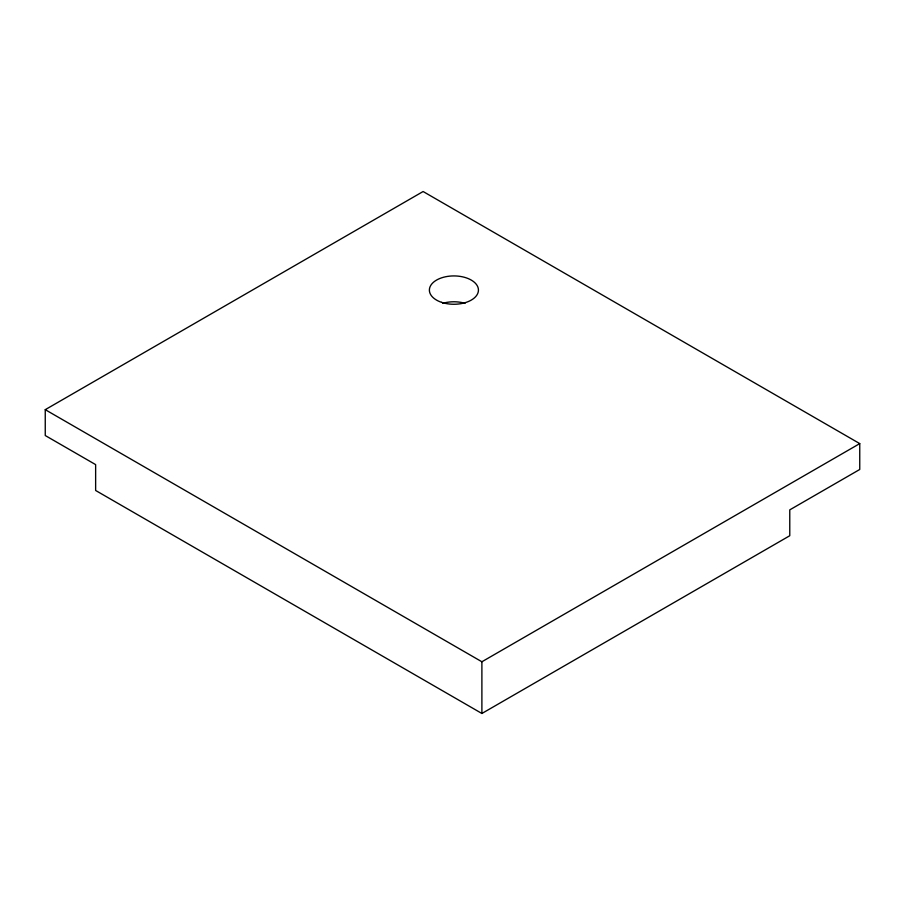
<?xml version="1.0" encoding="UTF-8"?>
<svg xmlns="http://www.w3.org/2000/svg" width="905" height="905" viewBox="0 0 905 905"><rect width="100%" height="100%" fill="white"/><g stroke="black" fill="none" stroke-linecap="round" stroke-linejoin="round"><path stroke-width="1.36" d="M45.25 409.671L423.11 191.521L859.75 443.608L859.75 469.469L789.771 509.866L789.771 535.726L481.89 713.479L95.636 490.476L95.636 464.616L45.25 435.531L45.25 409.671L481.89 661.77L859.75 443.608M481.89 661.77L481.89 713.479M442.749 303.322A24.537 14.175 0 0 1 465.046 303.322M441.629 302.361A24.537 14.175 0 0 0 478.44 290.098A24.537 14.175 0 0 0 441.629 277.824A24.537 14.175 0 0 0 441.629 302.361"/></g></svg>
